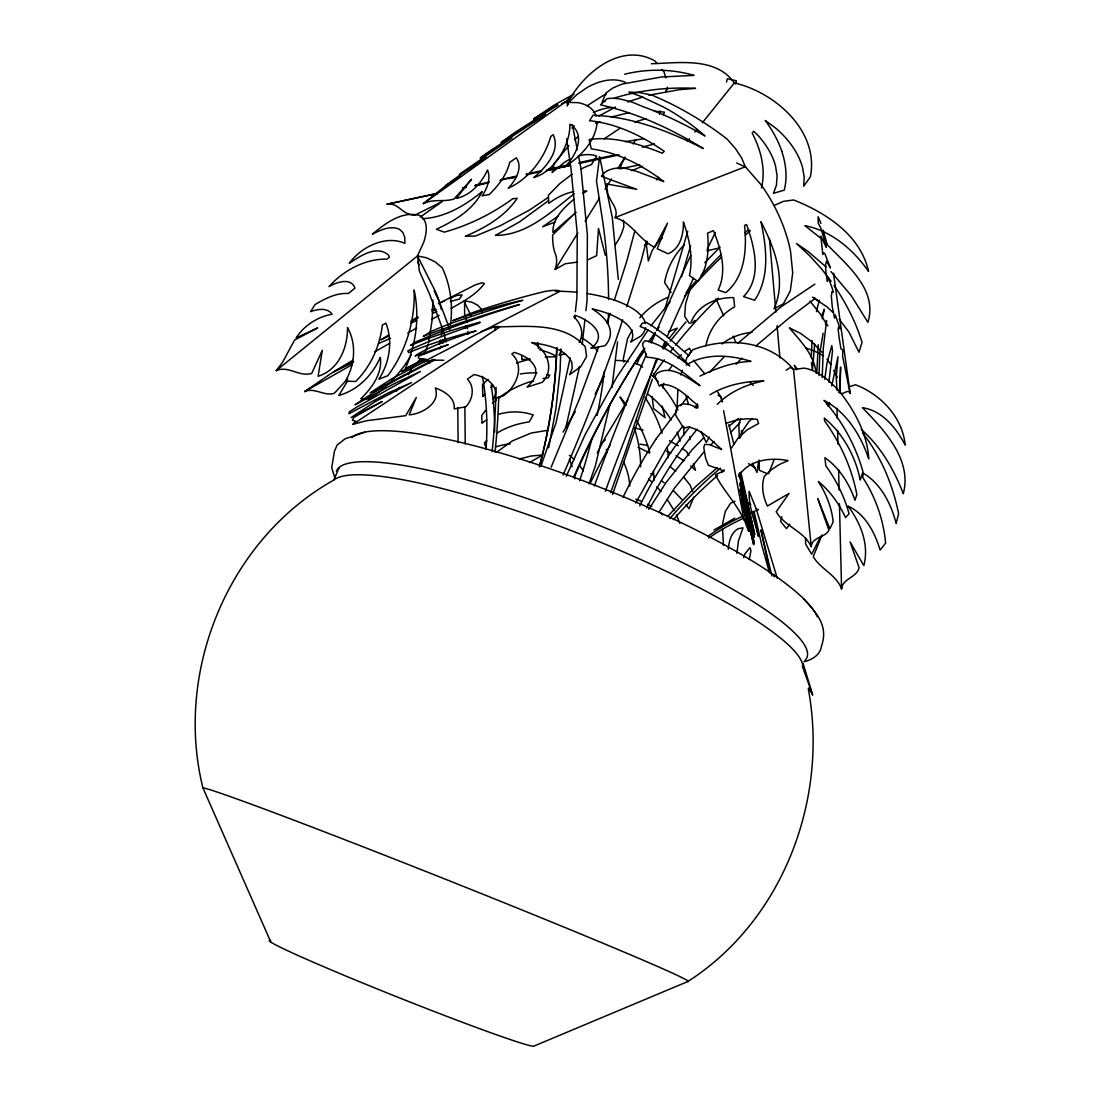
<?xml version="1.0" encoding="UTF-8"?>
<svg xmlns="http://www.w3.org/2000/svg" width="1101" height="1101" viewBox="0 0 1101 1101"><rect width="100%" height="100%" fill="white"/><g stroke="black" fill="none" stroke-linecap="round" stroke-linejoin="round"><path stroke-width="1.5" d="M816.763 373.377L818.291 344.737M677.074 407.92L677.872 389.726M722.531 528.659L723.467 545.422M811.299 357.729L812.001 340.443M683.762 435.074L683.9 426.665M560.836 349.595L560.12 370.156L555.84 409.242L548.67 447.722M828.902 382.391L832.507 350.985L831.778 345.508L826.989 363.096L824.745 379.336M736.927 553.252L738.427 540.935L743.01 527.847L738.289 528.659C730.954 532.623 728.972 541.582 728.284 549.261M450.502 324.465C453.061 305.294 450.543 285.297 442.217 267.749L435.019 261.79L426.651 257.799L417.458 255.941L276.255 370.624C288.324 365.202 299.376 377.285 311.707 373.418L322.29 350.324L318.106 376.308C338.833 369.633 347.613 347.875 347.544 327.589C356.765 344.159 354.894 364.954 345.48 381.015L355.623 381.552C370.776 366.55 379.914 346.099 382.377 325.015L385.928 323.199C393.057 341.558 389.493 362.821 378.923 379.129L387.8 375.744C406.035 351.274 415.311 320.432 414.114 289.976C419.839 316.29 416.206 344.186 405.292 368.697L416.976 362.835L420.087 359.476M570.222 357.839L556.019 422.715L541.004 465.971M574.612 318.506L574.997 315.092M575.369 311.666L576.896 297.999L577.241 233.357L570.896 167.71L566.575 138.754M582.168 344.503L584.989 319.166M585.925 310.716L587.053 300.573L587.384 234.967L580.943 168.37L578.644 156.603M567.221 105.999L567.772 101.141L561.827 103.577M441.363 335.681L442.244 328.291M611.963 387.524L617.565 341.902M741.056 435.39L741.647 430.587M831.723 385.969L837.999 356.724L836.223 377.382L836.994 390.167M814.657 344.062L812.428 370.211L811.451 362.435M653.485 376.611L653.953 373.569M758.534 462.2L756.965 472.494L752.52 463.301M749.203 559.556L750.965 550.665L750.029 547.596L744.992 553.72L743.684 557.656M659.499 114.339L660.063 110.967M662.953 387.91L663.779 383.409M823.121 333.231L819.887 352.485L818.993 375.592M428.495 343.017L432.074 320.419L432.886 300.05M761.438 187.899C765.993 169.361 760.846 149.695 752.189 133.125L753.662 131.212L757.901 135.285A62.564 39.87 39.7 0 1 775.462 165.714L777.113 175.788L776.453 185.119L773.48 193.349L784.242 190.156C787.573 177.302 785.908 163.76 781.793 151.277M597.127 122.899C595.035 142.07 580.296 156.837 564.772 166.788C575.782 156.672 586.613 134.198 569.878 124.207C570.359 145.442 554.395 171.605 533.765 177.578C545.573 167.682 560.808 151.112 553.211 134.707L550.789 136.441C544.665 158.076 528.907 179.009 508.29 188.202C515.461 180.495 523.319 167.903 516.286 157.76L509.68 162.494C506.611 175.087 498.381 185.684 489.229 194.547L482.155 195.84C487.069 188.422 491.17 178.734 487.495 169.939C481.632 182.931 470.733 195.4 456.296 198.386L471.517 179.27L454.066 198.992C444.033 202.254 432.941 198.579 423.362 203.657L442.946 187.954L460.493 176.16L445.341 185.808L450.736 181.816A38.246 1.858 -35.4 0 1 467.994 169.568L486.725 157.484L459.296 174.371L511.993 137.955L480.16 158.076L487.124 152.874L545.642 114.394L501.106 142.469L514.58 132.657L558.014 104.939L552.441 107.279L533.655 118.949L554.587 104.884L573.993 94.039L564.785 102.365L423.362 203.657M822.268 318.808L824.346 309.326L821.552 316.125M565.955 427.188L579.553 366.427M722.559 523.636L725.311 511.442L730.555 503.24L734.945 501.23M609.899 404.411L595.269 466.246L589.021 483.766M440.317 340.071L439.258 344.462L442.85 339.452M726.522 82.038L727.348 78.722L736.445 80.8L735.427 84.02M705.892 345.797C708.81 329.213 720.109 314.996 734.628 306.849L733.72 297.628C716.187 297.105 696.493 305.734 690.712 323.419M646.315 241.188L641.222 260.758L626.758 306.656M634.85 230.783L627.033 260.331L614.248 300.504M647.278 241.436L646.383 244.739L648.338 260.992L652.136 250.615L658.494 241.436L662.21 238.174M768.622 473.595L773.879 460.328M781.889 516.699L780.595 521.447L786.472 528.618L789.802 524.241M738.468 476.513C748.322 459.764 770.549 457.121 788.041 460.603L779.026 464.663L771.072 469.934L764.355 476.375C760.997 486.202 763.034 496.895 767.411 506.061L789.059 493.413L776.233 511.704C784.696 526.595 803.868 530.957 811.217 546.578C812.263 536.655 824.855 538.031 828.929 530.228L817.74 498.602L829.851 528.741L833.154 521.957C831.792 507.478 826.08 493.702 818.304 481.522C830.154 491.101 839.086 503.859 845.582 517.553L849.064 513.809C844.371 496.537 836.292 480.242 825.791 465.764L824.938 457.727C839.471 467.911 849.311 483.683 854.968 500.281L856.839 494.624C851.844 468.049 840.366 442.85 824.621 420.94L824.319 418.05C843.063 433.574 855.422 456.268 860.225 479.995L862.964 471.71C855.587 445.382 842.059 420.843 823.947 400.379C846.573 412.022 860.831 435.349 868.73 458.842C867.423 434.95 855.78 412.971 841.604 394.199A94.259 44.508 68.5 0 0 803.95 368.133L793.532 369.482L790.284 367.417L786.142 370.253M822.007 534.962L813.254 556.666C820.672 569.286 836.471 574.818 841.577 588.952C842.65 578.094 856.674 577.942 859.097 567.703L850.096 541.926L863.845 565.639C869.377 544.362 860.665 522.989 848.004 506.061C865.386 514.126 874.841 532.526 880.126 550.087L885.617 543.096C883.484 519.768 875.529 497.005 862.702 477.407L863.28 473.196C881.158 483.903 891.039 503.873 896.159 523.402L898.622 513.63C892.705 484.564 881.02 456.213 862.496 432.886M680.9 375.028L682.29 370.184M687.726 231.416L664.839 309.147M681.533 276.86L690.644 245.757M465.31 328.442L466.081 325.855M740.643 418.504L738.826 424.532L739.335 437.937M622.629 319.772L619.533 329.598A728.559 228.595 -62.1 0 1 563.065 475.068M655.935 360.096L625.698 450.901L610.656 492.656M607.078 323.006L610.16 313.358M428.028 344.489L425.812 350.297M665.926 91.975L667.44 87.254M825.406 324.217L826.603 320.501L823.314 347.985L822.199 377.505M693.809 497.088L689.061 508.703L685.992 504.753M652.356 379.267L612.569 494.459M685.372 362.023L686.996 357.467L692.722 349.829C726.44 336.727 769.159 340.085 793.532 369.482L811.217 546.578M598.545 346.884L579.264 399.319L551.147 467.168M740.01 438.033L743.051 430.147L748.639 421.876L752.313 418.504M663.325 114.944L664.426 112.137L654.421 111.16M636.722 364.445L639.062 358.761L644.291 351.04M412.751 365.587L408.581 374.601M635.704 503.019L666.848 447.46L682.964 425.839M270.763 941.905L202.887 787.807C173.986 671.073 228.416 539.187 333.837 480.05L339.191 467.471M690.355 287.884L685.524 304.261L684.643 316.317L689.24 323.35M566.272 476.279L585.182 434.523L616.656 377.354L648.049 330.094M446.084 341.861L443.18 330.383L429.307 293.513L419.412 271.176L417.458 255.941L423.692 242.289A92.154 32.507 -44.3 0 0 419.261 215.356C401.535 210.814 385.226 223.517 372.386 234.196C380.478 229.999 390.236 225.32 399.333 229.201L402.842 232.435L404.714 237.238L404.907 243.376C385.488 234.637 360.839 247.23 349.278 263.277C359.944 256.285 376.652 244.518 388.488 255.115L389.396 257.221L387.001 259.162C365.202 258.515 343.195 270.667 329.02 286.604C336.397 282.255 350.985 277.025 354.976 288.132L348.356 293.485C336.3 292.742 325.056 298.577 315.024 304.605L310.606 311.638C317.432 309.147 327.3 307.275 332.158 314.239C317.694 316.675 304.055 325.552 296.128 337.911L317.597 327.96L294.6 340.058L282.544 362.284L276.255 370.624M448.974 328.717L450.35 325.924M820.823 536.283L811.643 554.243L805.574 543.922L805.574 538.251M597.237 452.896L605.055 437.895L627.873 399.98M439.602 348.797L441.088 346.127M442.574 343.443L445.547 338.076M632.263 330.176L627.584 338.571L623.331 358.637L623.661 362.009M709.25 437.069L706.236 442.478L701.103 431.812M423.61 354.412L425.179 351.714M563.051 432.087L575.314 411.554M347.517 381.056L338.819 395.452C357.935 390.126 372.399 375.207 380.299 357.371C382.611 373.611 371.835 388.047 360.839 398.741L369.385 399.03C386.451 387.8 401.122 372.771 411.182 354.949M567.4 103.563C582.443 73.588 620.854 41.535 654.985 60.968L657.008 63.418M688.194 356.173L691.029 351.494L689.529 348.246L684.671 351.412M662.774 348.728L666.889 342.026M573.8 199.336C563.891 207.855 552.509 218.259 552.908 232.407L576.126 212.245L552.688 234.981A78.515 50.123 -50.5 0 0 554.904 252.858A30.14 19.625 -48.1 0 1 555.165 269.456L577.846 232.958M585.099 221.287L599.605 197.932M605.041 189.179L611.385 178.954M617.73 168.742L624.983 157.071M633.144 143.928L635.869 139.552M665.775 91.397L667.591 88.465M648.806 509.336L665.926 482.692L692.034 449.827L703.856 437.689M658.88 512.419L674.541 488.046L703.704 452.25M731.518 447.914L738.276 437.881L747.4 429.679L758.603 423.513L757.103 419.275L747.262 418.793L737.945 419.646L726.302 423.211M668.734 370.528L672.216 365.367M655.838 439.271L676.854 411.1M680.858 405.732L687.864 396.332M696.052 408.265L698.062 405.553M429.404 363.275L432.473 359.394M656.457 179.917L658.591 177.261M687.396 141.396L689.529 138.74M694.869 132.092L697.002 129.436M702.328 122.789L734.339 82.933C775.31 92.374 819.378 131.308 810.377 176.821L803.689 186.262L804.198 176.986L802.423 166.98A62.041 39.223 40.2 0 0 775.531 128.019L765.236 120.463A98.292 62.688 39.2 0 1 781.793 151.277M650.897 325.8L670.096 301.894M669.367 337.993L677.349 328.139L668.513 331.649M663.82 348.866L668.046 343.732M670.165 341.159L686.006 321.864M730.486 432.707L740.037 422.467M396.332 391.061L399.594 387.359M692.612 322.799L694.786 320.377M684.437 244.697C674.046 254.854 667.151 268.259 664.591 282.544L671.087 292.494M568.887 145.566L554.133 163.526L552.124 172.554L564.772 162.122A47.068 30.856 -50.4 0 1 570.167 159.081M347.655 378.909L334.264 393.305C323.997 396.484 314.748 387.125 304.647 391.584L331.745 372.978L353.6 361.844L333.837 371.615L352.692 360.344M667.784 516.314L695.832 486.394L717.302 467.691M709.305 372.537L724.417 356.559M736.032 364.238L741.881 358.045M694.483 407.329L697.635 404.039M710.668 445.107L714.164 441.542M704.791 262.699L720.054 247.161M677.955 358.004L681.313 354.715M571.914 128.033L574.199 125.844M568.57 102.462L576.704 94.769L586.764 87.763A60.005 39.677 -52.2 0 1 625.368 82.327M603.376 441.639L605.371 439.781M745.267 235.297L750.263 230.728M574.557 139.841L578.355 136.373M748.721 515.543L752.478 512.213M827.787 405.952L830.36 403.695M574.185 193.804C551.009 211.929 526.815 235.421 495.422 235.394L519.644 221.81L548.656 200.533M495.133 330.245A311.253 115.054 -83.6 0 0 494.927 326.859C525.039 326.887 563.189 321.313 585.237 346.774L586.558 356.573L580.681 366.743L569.547 374.684L572.176 368.477L571.846 362.449C564.758 347.696 546.234 344.957 531.742 342.535C547.128 348.989 555.124 369.413 542.27 382.308L527.062 387.167L532.856 381.042L535.76 374.794L535.692 368.725C532.347 359.642 522.934 354.935 514.167 352.375L511.827 353.971C525.287 366.344 516.397 386.671 503.556 395.727L493.289 399.016C501.409 386.258 484.867 376.377 474.036 374.574L467.375 379.088C475.054 386.878 472.962 399.484 465.737 406.792L454.218 408.884C455.429 397.888 444.281 391.144 435.335 387.965C440.868 403.09 422 413.962 409.2 414.871L416.274 397.53L405.705 415.696L366.661 420.706L352.926 424.298L355.733 421.16L352.403 420.224L353.834 417.375L382.308 401.438L351.178 417.527L375.551 401.411L411.554 382.542L388.226 392.947L348.879 413.756L349.444 411.678L358.128 406.297L420.444 371.464L393.263 384.18L355.031 404.838C380.079 387.167 408.223 374.106 435.184 359.573M717.274 404.328C729.867 391.777 746.574 384.277 763.888 380.946C745.212 381.194 726.068 384.827 710.007 394.777M737.656 343.402L780.994 306.89L814.905 284.113M755.905 345.962L789.321 317.79L815.401 298.261M604.132 138.85L619.712 128.487M729.261 426.073L738.289 418.504M555.179 269.456L565.253 263.745L576.745 262.189M548.381 197.299L529.65 209.961L500.088 225.829L475.439 236.041L465.406 236.233C485.169 227.866 504.932 216.457 517.195 198.318L512.805 198.703C492.202 213.814 468.902 225.265 444.295 232.16L436.368 229.242C454.341 220.943 473.072 210.002 482.155 191.615C464.98 205.598 444.983 217.654 422.302 218.686M586.874 105.889L602.109 96.186A91.892 59.688 -51.4 0 1 606.527 94.025M270.585 940.392A142.483 5.12 21.7 0 0 394.199 995.772A142.483 5.12 21.7 0 0 534.288 1045.95L687.712 981.583C783.306 920.395 828.75 798.72 808.285 688.772M558.317 216.113L542.642 226.751L554.849 222.154M451.052 308.486C462.984 301.646 476.031 294.82 484.399 283.59L482.21 282.751L475.371 284.829L438.349 303.711M496.372 452.428L512.405 440.854L531.246 433.051L547.83 430.285M572.038 174.233L559.666 183.743L548.408 195.262L548.67 203.396L554.175 199.625A56.082 36.388 -49.3 0 1 573.827 191.588M721.953 343.994C730.541 337.195 741.207 333.383 752.066 332.337M420.252 217.048L442.409 201.442L414.513 215.314L410.783 214.64M529.457 462.571L541.596 455.676M352.926 424.298L499.4 327.286L498.037 326.419L494.198 326.887L481.288 331.58M388.35 335.158L380.96 339.824L388.832 335.956M410.811 321.203L417.802 316.799M598.738 116.169L615.514 107.017M595.545 123.257L598.283 121.605M686.212 365.092C705.424 352.843 730.114 354.797 750.978 361.389C732.936 361.954 715.939 368.422 699.892 376.102M304.647 391.584L352.444 364.459M374.863 351.728L389.795 343.251M407.728 333.08L416.687 327.988M431.633 319.51L439.093 315.271M713.916 530.049L734.78 518.172M423.582 358.967L401.493 371.656L426.073 359.064M411.802 321.052L418.435 317.57M582.828 193.281L586.792 191.202A56.082 36.388 -49.3 0 0 583.516 190.858M555.358 291.159L559.927 291.311A68.84 8.381 -18.5 0 0 544.761 291.49A128.101 16.061 -18.5 0 0 474.875 311.762L452.58 320.763A84.543 10.432 -18.6 0 1 522.81 300.27A158.035 20.369 -18.5 0 0 465.737 318.423A45.045 5.505 -18.6 0 0 430.367 331.896L423.266 336.342A149.791 19.433 -18.6 0 1 519.589 304.537A153.672 20.052 -18.5 0 0 422.798 338.957L414.705 342.397L410.549 345.425A73.671 9.372 -18.7 0 1 480.256 322.18L478.137 323.529A107.485 13.996 -18.6 0 0 416.343 346.925L407.797 350.847L408.65 352.581A66.982 8.698 -18.7 0 1 476.059 330.919A110.169 14.712 -18.6 0 0 438.212 344.131A59 7.679 -18.6 0 0 415.118 356.008L448.217 344.696L418.944 356.077A52.999 6.895 -18.6 0 0 422.302 358.912A32.149 4.239 -18.9 0 1 423.197 361.926L559.927 291.311A76.506 29.562 4.1 0 1 576.938 292.26M426.761 360.495L391.763 378.813L370.129 392.837L434.234 359.394M439.574 303.202L445.01 300.477M410.824 323.281L416.66 320.377M743.092 518.351L735.922 521.915A227.948 184.885 -64.8 0 0 708.783 538.017M431.84 309.642L434.51 308.321M597.251 123.216L599.935 121.894M378.455 343.581L390.662 338.282M449.112 298.619L457.108 295.385L462.103 294.93L459.392 299.073L450.309 301.468M774.388 205.364L783.362 201.359L793.656 199.983C826.08 212.727 860.638 235.215 868.551 271.438C853.358 249.721 831.489 230.825 804.859 225.65L820.974 238.353M631.671 170.765L642.158 166.292M587.728 259.836L596.632 255.652L598.49 228.444L605.344 255.404M627.735 101.939L642.874 96.943M615.019 217.599L745.308 166.76L760.474 184.046A91.369 46.476 64.1 0 1 790.559 251.455L792.72 272.979L790.298 290.981L783.389 303.848L774.003 308.734C786.995 280.287 774.43 247.656 760.956 221.728C766.544 247.395 770.122 277.259 754.625 300.27L743.492 296.568C762.484 277.672 754.529 246.885 746.574 224.563L744.551 225.444C746.932 248.702 745.281 276.681 725.793 292.632L718.141 290.086C727.334 271.163 720.921 249.019 713.407 230.632L707.585 233.151C709.03 249.569 708.218 267.818 697.704 281.361L689.432 275.594C693.369 257.648 689.446 239.013 683.418 221.989C683.611 233.949 680.39 248.881 667.977 253.753L657.214 248.716L667.481 223.131L654.572 247.257C639.461 239.935 631.492 222.292 615.019 217.599A36.113 16.556 29.7 0 0 615.652 209.878A36.966 16.942 29.7 0 0 612.184 202.708L607.903 194.533L606.334 183.936L636.736 189.344L601.435 176.339A64.408 28.819 30.6 0 1 623.868 167.944L636.873 171.412L663.807 181.624C642.667 165.26 617.991 152.461 591.251 148.896L589.159 139.566C614.248 135.918 639.282 144.107 662.362 153.204L664.261 151.332C642.034 135.918 616.725 123.546 589.53 120.725L593.067 115.247C631.905 116.651 668.968 131.184 703.264 148.525C671.486 128.913 637.039 113.086 600.513 104.829L606.995 98.718A49.862 21.07 30 0 1 620.978 99.173L632.208 102.159L644.085 107.045A180.385 80.015 30.7 0 1 704.97 135.974A98.801 42.21 30.2 0 0 663.27 106.893L640.218 96.145L628.836 92.071L639.64 92.622L651.861 95.058L663.077 100.012A148.607 64.353 30.4 0 1 727.1 139.084L735.523 148.69L741.689 158.049L745.308 166.76M432.142 311.143L436.147 309.587M432.652 313.248L436.849 311.652M611.289 117.064L628.891 112.674M803.854 661.729C811.905 660.022 820.383 654.916 821.484 646.053C828.613 625.863 816.832 613.285 803.716 598.916M644.305 245.234L647.402 244.133M605.192 101.264L602.137 102.338L605.839 93.048L612.872 88.025L621.859 84.116L661.495 76.974L694.057 75.391C671.582 68.812 647.374 68.647 624.68 74.194M364.858 432.266L345.108 438.79L337.112 445.052L334.429 451.341L331.718 467.691L334.608 477.008M642.268 147.204L654.448 143.914M634.671 122.101L646.081 118.564M848.403 386.946L855.546 384.772C880.841 394.461 902.6 417.348 905.173 445.107C896.324 428.179 882.479 410.632 862.4 407.673C884.227 430.078 912.289 459.626 903.302 493.702C894.026 469.769 880.896 446.538 861.285 429.569M526.636 174.508L527.462 174.261L526.773 174.343M706.856 250.849L719.091 248.014M614.344 98.058C640.562 90.021 668.183 86.965 695.543 88.369L679.124 89.69L648.916 95.237M579.291 163.182L581.287 162.659L578.988 162.989M625.189 141.616L643.906 138.74M519.411 458.979L531.136 456.02L542.931 454.961M514.704 176.876L499.909 180.289M474.971 185.684L483.6 183.606L475.949 185.229M569.41 165.205L547.032 170.242M515.24 177.137L508.813 178.568L516.644 176.903M579.443 163.361L619.216 154.897M463.411 188.01L466.287 187.376M487.894 182.959L475.095 185.725M540.839 171.618L526.182 174.825M409.682 214.31C401.342 212.232 396.8 202.199 386.988 204.236L437.372 193.308M462.558 187.844L465.916 187.115M475.99 184.94L489.422 182.023M501.175 179.477L516.3 176.201M526.374 174.013L541.486 170.738M548.202 169.279L570.029 164.558M580.103 162.37L598.572 158.365M386.988 204.236L437.358 193.57L434 194.34L436.546 193.804M600.21 158.021L616.588 154.608M639.681 164.806L620.014 168.838L621.79 163.457A60.885 33.828 -0.1 0 1 625.107 158.31M565.556 353.903L559.088 355.1A55.188 22.02 3.4 0 0 560.836 348.962M542.999 378.538L548.229 377.836L549.757 375.193L547.101 374.519M651.407 63.734C679.207 62.95 715.898 56.77 734.339 82.933M529.746 359.132L521.846 359.532A67.918 27.415 2.7 0 0 521.626 356.297M564.785 102.365L577.915 102.654A70.505 34.943 -32 0 1 596.15 116.238M639.984 444.13L647.594 445.451M467.333 322.565L464.691 315.01L464.498 300.848L471.82 302.183L477.696 305.197L481.908 309.739L482.032 312.67M740.822 500.515L746.698 501.767L750.786 504.822M634.314 427.835L643.094 430.133M769.406 572.52L762.002 546.11L753.979 511.057L754.323 518.02L758.383 536.311C755.011 521.626 748.391 506.57 749.189 491.376L756.236 508.896L758.41 509.625A232.394 188.367 -64.8 0 0 755.314 510.781M805.574 347.916L814.754 351.178L823.548 355.871M635.814 499.111L641.842 501.533M666.642 451.204L670.881 452.924M766.654 473.444L759.346 470.265L759.057 460.108M736.652 162.962L745.817 167.173M638.126 447.24L649.452 452.951M676.11 455.773L684.175 460.824M647.636 504.286L651.792 506.584M755.258 467.966L748.584 463.645M812.455 297.119L826.879 306.78L832.673 312.161M669.408 440.689L678.244 445.781M650.774 473.609L653.609 475.26M813.914 297.944L819.639 301.908M718.031 395.121L721.072 397.2L722.504 401.989M682.372 448.589L686.501 451.41L688.951 455.36M838.439 391.915L839.402 392.589L840.613 367.06L840.022 393.016C843.586 395.41 848.045 388.006 850.165 393.497L833.567 273.819M661.467 480.807L664.082 482.665M670.041 466.521L675.794 471.297M648.503 479.031L652.205 482.293M823.231 240.335C843.435 262.671 878.598 287.843 867.905 322.318L851.169 295.522L830.938 271.562M690.712 465.929L695.515 470.32L693.327 463.851M687.85 354.783L665.761 335.488L652.425 326.02L646.328 322.455L642.282 323.226L640.121 326.46C660.132 334.236 675.037 350.82 689.666 365.89C676.165 355.912 661.811 343.966 645.2 340.636L642.915 343.03L642.626 345.246L647.016 357.288C667.839 357.894 684.313 373.556 699.961 385.556C687.753 378.304 670.922 363.922 656.595 373.624L655.054 376.336L659.293 386.148L661.921 384.442C675.959 384.07 686.501 396.25 696.63 404.384L697.938 407.92L689.832 404.59L683.336 403.819L678.629 405.691L675.931 410.219L675.546 415.091L683.831 428.372L688.042 426.899C701.764 429.514 711.728 440.538 721.678 449.497L709.416 444.625L704.654 444.405L703.773 447.708L705.658 458.291L708.397 465.296L724.155 470.967L715.389 474.586C723.247 490.716 736.61 503.405 743.973 519.796L744.042 519.039L748.446 530.93L741.413 498.657L748.859 531.384L739.927 489.243L753.676 544.734L740.918 488.761L739.844 483.091L754.309 543.454L739.143 473.857M826.025 266.882L808.327 251.661L796.505 243.541L809.593 255.68L821.883 269.25L831.117 281.333M749.547 381.882L753.208 385.378M660.614 512.791L662.719 514.841M693.327 360.206L704.778 373.803M822.13 352.375L811.946 341.833L800.799 333.52L789.348 327.85C800.565 341.145 814.437 354.907 816.034 373.129M673.551 490.771L681.904 499.482M683.969 477.421L689.914 484.825L692.79 491.569M656.774 486.821L660.999 491.514M839.251 319.194L849.036 332.185L858.973 352.251L862.055 342.452C855.931 322.07 845.967 303.023 834.076 285.448M662.045 69.528L664.068 71.978L665.844 77.992M809.937 301.068L820.025 313.634L827.814 325.924M797.385 369.248L794.275 365.326L796.505 369.688M826.934 359.146L830.773 364.555M667.096 499.248L674.211 510.63M716.806 390.731L721.072 397.2L721.705 400.558M808.643 687.987L812.621 694.869L803.138 663.6M434.193 290.815L439.12 301.234L441.295 309.422M676.441 514.993L679.826 523.429M417.458 255.941L435.817 292.26L449.965 329.736M417.706 261.887L419.233 264.901M833.691 370.376L837.352 377.657M715.884 298.688L723.756 315.863M733.073 336.149L735.936 342.397M486.009 447.46L484.33 443.056A73.093 58.105 1.5 0 1 486.738 440.73M826.163 247.161L820.851 236.096L822.791 254.51L823.204 252.941L824.759 253.423L830.443 267.983L826.548 261.157L825.571 264.708L825.846 272.332L827.415 281.402L828.172 277.342L832.562 289.15L833.113 292.494L832.067 291.462L831.338 296.045L832.273 306.78L834.558 318.079L835.384 315.106L840.091 328.8L838.535 327.355L838.136 328.525A36.705 2.326 78.8 0 0 839.884 342.425L840.944 348.769L842.871 350.077L842.595 356.187L850.165 393.497M820.933 223.448L818.153 216.732L818.236 223.242L820.947 228.389L825.392 243.307M812.621 694.869L802.244 665.844M823.094 230.109L827.112 244.229M756.236 508.896L777.196 578.025M686.047 396.085L688.386 403.847M464.498 300.848L465.544 304.399A393.318 324.974 -29.5 0 1 471.132 316.276M771.911 575.961L760.901 529.898L770.301 573.304M728.834 424.559L733.94 444.295M825.736 244.642L826.424 247.326M740.12 472.646L754.736 534.604L740.808 472.123M739.363 473.595L754.02 537.357L739.844 473.045M466.81 325.896L467.471 328.566M662.196 405.98L665.073 417.664L653.567 408.554L652.122 396.456M567.772 101.141L568.419 104.512M572.382 124.674L577.323 149.874M723.577 410.632L743.973 519.796M833.471 273.144L833.842 275.842M618.308 279.365L612.266 217.392L599.605 156.576L596.494 181.059L602.219 218.204A649.053 603.389 1.9 0 1 608.592 299.623M769.461 238.958L775.902 312.051M777.086 325.648L779.935 357.949M773.852 574.488L774.017 576.814M623.496 220.172L623.854 226.558A54.61 51.541 -33.1 0 1 615.266 244.752M467.856 331.373L467.966 334.319M837.049 408.278L837.31 418.504M837.613 430.436L837.957 444.075M838.59 469.645L839.1 490.096M839.444 503.735L841.577 588.952M464.856 406.806L465.269 443.964M457.768 407.852L458.126 442.726M689.955 436.505L689.983 439.712M333.837 480.05A253.409 44.769 21.6 0 1 580.351 534.136A253.409 44.769 21.6 0 1 802.615 664.33M202.887 787.807A262.066 5.161 21.7 0 1 468.283 888.356A262.066 5.161 21.7 0 1 687.712 981.583M336.369 471.283A253.051 46.338 21.6 0 1 597.609 524.778A253.051 46.338 21.6 0 1 805.037 660.394M351.88 437.661A252.212 50.013 21.6 0 1 591.168 483.821A252.212 50.013 21.6 0 1 817.286 616.78M537.646 342.466A88.575 35.273 2.7 0 1 538.279 348.494M579.195 342.48A113.802 44.535 2.9 0 0 576.029 319.015L573.8 316.758L575.947 315.588L580.585 317.473A67.643 26.548 3.7 0 1 590.824 348.315L605.082 345.7A105.586 41.232 3.4 0 0 592.159 308.844A67.34 26.328 4.1 0 1 630.612 341.998L640.658 336.19A76.506 29.562 4.1 0 0 645.516 327.795M586.929 293.527A76.506 29.562 4.1 0 1 645.392 323.364M423.197 361.926A34.971 14.409 2.6 0 1 443.799 360.302M639.75 317.859A74.097 73.726 25.2 0 1 668.72 297.05M686.157 292.481A74.097 73.726 25.2 0 1 689.432 292.109M816.419 311.638A64.532 16.845 -82.8 0 1 819.433 300.215M491.197 385.157A393.318 324.974 -29.5 0 1 494.638 432.321M482.458 376.404A387.566 319.882 -29.5 0 1 486.023 449.497M604.366 371.45A649.053 603.389 1.9 0 1 597.169 415.352M591.939 438.404A649.053 603.389 1.9 0 1 579.635 480.752M608.509 313.317A649.053 603.389 1.9 0 1 608.22 323.584M590.081 483.532A448.589 182.821 -71.7 0 1 610.394 444.405M652.59 376.06A448.589 182.821 -71.7 0 1 664.261 359.834M670.413 351.714A448.589 182.821 -71.7 0 1 673.578 347.668M675.684 344.998A448.589 182.821 -71.7 0 1 718.513 298.123M622.987 497.404A546.715 518.846 22 0 1 655.852 439.285M707.902 536.283A232.394 188.367 -64.8 0 1 752.231 512.006M556.872 347.902A416.811 333.548 -88 0 1 539.669 465.668M556.707 347.627A423.293 339.535 -88 0 1 539.284 466.962M488.142 379.336A90.819 73.533 1.1 0 0 482.458 384.648L482.844 396.566A58.202 47.302 2 0 1 484.605 394.199M516.479 363.151A90.819 73.533 1.1 0 1 530.104 359.256M545.229 357.109A90.819 73.533 1.1 0 1 556.005 356.848M486.642 419.825A46.146 37.09 2.6 0 0 482.004 423.238L481.743 415.462A96.613 77.538 0.6 0 1 485.665 410.384M498.959 414.224A46.146 37.09 2.6 0 1 533.214 414.953L529.141 421.944A73.093 58.105 1.5 0 0 497.253 432.913M495.89 446.813A55.146 43.682 2.4 0 1 510.231 443.937M492.464 403.241A96.613 77.538 0.6 0 1 496.234 399.911M498.725 397.929A96.613 77.538 0.6 0 1 533.49 380.781M490.895 387.621A58.202 47.302 2 0 1 493.317 385.639M520.346 373.996A58.202 47.302 2 0 1 536.916 373.005M539.6 349.788A58.725 48.141 2.5 0 1 556.088 356.077M581.493 337.69A67.808 55.876 1.7 0 1 597.692 350.93M667.151 447.612A40.751 34.503 44.6 0 1 668.169 457.686M647.539 393.938A75.432 63.624 45.3 0 1 671.101 419.921M677.074 432.087A75.432 63.624 45.3 0 1 680.06 441.198M616.546 360.454A62.908 53.577 45.8 0 1 628.465 361.665M634.424 363.192A62.908 53.577 45.8 0 1 640.287 365.298A111.999 93.957 46.1 0 1 642.667 367.142M652.893 376.129A111.999 93.957 46.1 0 1 658.164 381.565M661.178 384.965A111.999 93.957 46.1 0 1 677.955 409.833M645.09 397.433A132.918 110.21 47.1 0 1 662.128 433.257M606.238 449.456A88.92 73.258 47.2 0 1 607.188 452.621M626.441 405.017A124.606 102.875 46.9 0 0 620.042 397.034A127.276 105.049 47.9 0 1 624.804 405.402M636.612 420.61A124.606 102.875 46.9 0 1 649.824 452.594M653.402 471.338A124.606 102.875 46.9 0 1 654.077 480.614M634.658 428.977A127.276 105.049 47.9 0 1 640.644 466.879M569.423 459.213A87.846 71.524 47.6 0 1 572.093 466.714M574.419 475.797A87.846 71.524 47.6 0 1 574.97 478.825M569.368 455.277A55.215 45.334 45.9 0 1 574.199 459.626M579.594 465.64A55.215 45.334 45.9 0 1 583.351 470.898M623.689 462.255A62.702 52.008 45.5 0 1 629.786 486.091M581.039 169.017A74.262 47.866 -49.8 0 1 591.388 164.655L596.673 156.094A47.068 30.856 -50.4 0 0 578.3 155.957M593.398 112.495A59.179 38.81 -51.5 0 1 612.679 107.485M669.807 518.626A393.635 322.373 -65.6 0 1 720.439 468.2M826.466 403.998A393.635 322.373 -65.6 0 1 829.576 402.787M673.399 519.672A385.584 316.07 -65.6 0 1 717.673 475.481M721.568 472.164A385.584 316.07 -65.6 0 1 724.183 469.989M646.617 507.974A319.882 245.069 -57.1 0 1 697.071 429.239M639.75 505.841A326.199 249.542 -57.1 0 1 689.776 426.94M573.786 476.829A528.425 292.013 -74.8 0 1 620.992 385.391M621.831 383.988A528.425 292.013 -74.8 0 1 644.828 348.246M649.576 341.434A528.425 292.013 -74.8 0 1 655.301 333.424M684.409 296.417A528.425 292.013 -74.8 0 1 721.568 257.056M574.048 477.655A539.793 296.953 -74.8 0 1 644.071 348.659M648.75 341.778A539.793 296.953 -74.8 0 1 655.37 332.323M657.269 329.667A539.793 296.953 -74.8 0 1 659.169 327.038M686.79 291.737A539.793 296.953 -74.8 0 1 695.46 281.691M701.254 275.222A539.793 296.953 -74.8 0 1 721.21 254.51M744.854 232.848A539.793 296.953 -74.8 0 1 748.804 229.517M605.357 491.211A860.019 276.86 -65.6 0 1 657.71 358.499M662.348 347.682A860.019 276.86 -65.6 0 1 665.018 341.503M667.041 336.878A860.019 276.86 -65.6 0 1 693.437 278.388M707.227 249.253A860.019 276.86 -65.6 0 1 715.375 232.449M594.334 485.926A879.314 277.934 -65.6 0 1 646.521 353.985M651.214 343.003A879.314 277.934 -65.6 0 1 654.6 335.186M656.65 330.493A879.314 277.934 -65.6 0 1 690.699 255.611M496.097 387.442A311.253 115.054 -83.6 0 1 492.147 451.74M498.739 397.144A305.968 112.343 -83.6 0 1 495.051 452.236M595.118 394.199A308.17 19.488 -67 0 1 603.94 376.597M570.208 165.288L546.316 170.559L570.359 165.384"/></g></svg>
